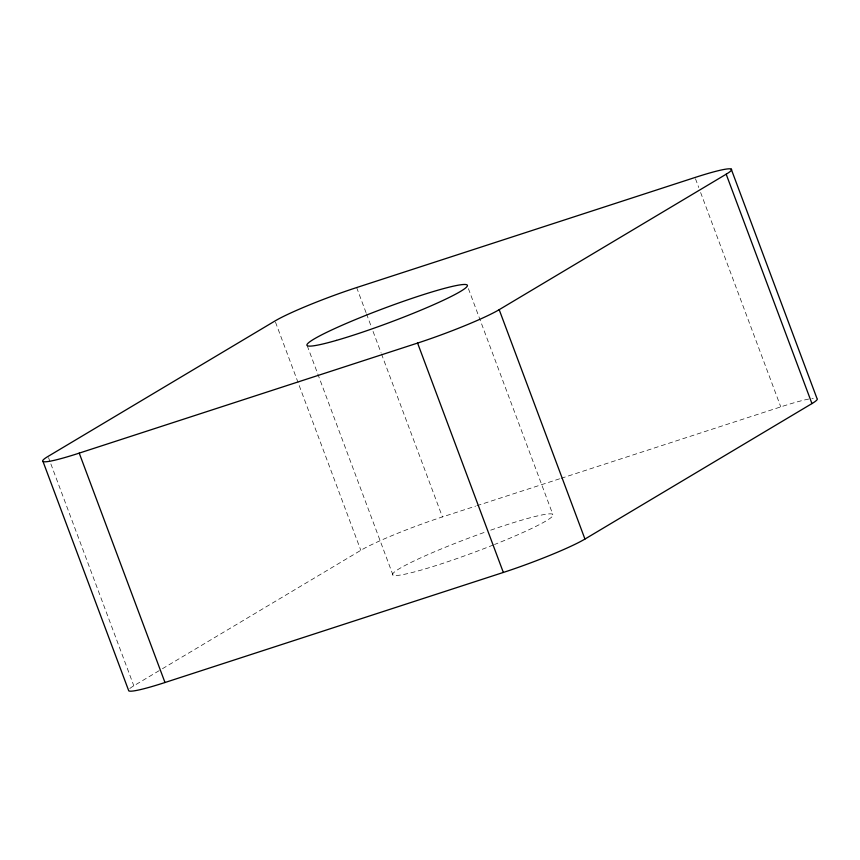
<?xml version="1.0" encoding="UTF-8"?>
<svg xmlns="http://www.w3.org/2000/svg" width="860" height="860" viewBox="0 0 860 860"><rect width="100%" height="100%" fill="white"/><g stroke="black" fill="none" stroke-linecap="round" stroke-linejoin="round"><path stroke-width="0.64" stroke-dasharray="4.3 3.22" d="M129.806 688.527A65.919 5.859 -20.5 0 1 133.816 685.796L161.336 669.37M162.475 668.693L360.813 550.325A65.919 5.859 -20.5 0 1 442.416 516.924L475.623 506.131M476.892 505.712L559.892 478.719M561.161 478.31L780.772 406.877A65.919 5.859 -20.5 0 1 813.259 398.32M695.482 178.751L698.761 187.523M700.631 192.532L780.772 406.877M468.41 288.637L552.765 514.259M356.663 287.552L366.027 312.621M366.5 313.868L371.187 326.402M373.057 331.423L381.034 352.729M381.496 353.976L442.416 516.924M307.235 345.741L392.998 575.125M275.512 322.199L360.813 550.325M48.526 457.66L50.396 462.68M50.869 463.927L133.816 685.796M490.716 530.158A85.688 7.622 -20.5 0 1 553.163 514.742A85.688 7.622 -20.5 0 1 494.511 544.509M493.307 544.982A85.688 7.622 -20.5 0 1 392.676 574.813A85.688 7.622 -20.5 0 1 485.577 531.964"/><path stroke-width="1.29" d="M726.184 174.204A65.919 5.859 -20.5 0 0 695.009 177.493L356.663 287.552A65.919 5.859 -20.5 0 0 275.05 320.941L48.053 456.413A65.919 5.859 -20.5 0 0 79.228 453.123L417.584 343.075A65.919 5.859 -20.5 0 0 499.187 309.675L726.184 174.204L811.947 403.587L584.95 539.059A65.919 5.859 -20.5 0 1 503.337 572.448L164.991 682.507A65.919 5.859 -20.5 0 1 128.763 690.859L43 461.476M731.236 169.141L817 398.524A65.919 5.859 -20.5 0 1 811.947 403.587M499.187 309.675L584.95 539.059M417.584 343.075L503.337 572.448M79.228 453.123L164.991 682.507M336.475 340.377A85.688 7.622 -20.5 0 0 466.421 287.208A85.688 7.622 -20.5 0 0 358.469 318.329A85.688 7.622 -20.5 0 0 336.475 340.377"/></g></svg>
